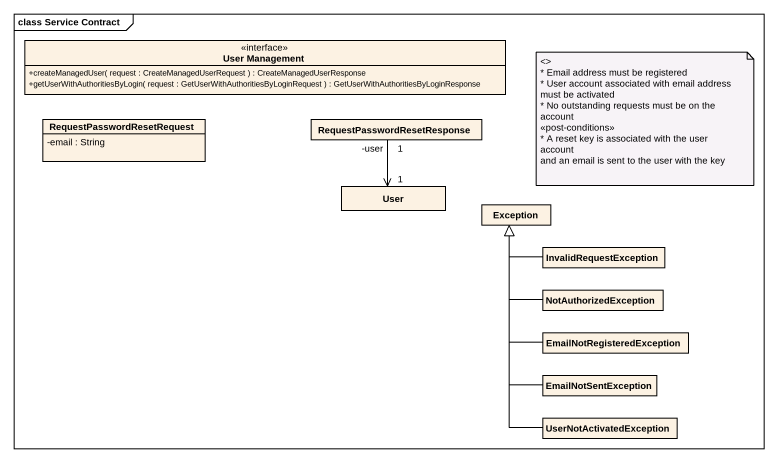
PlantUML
@startuml
mainframe class Service Contract
hide circle
hide empty members
skinparam classAttributeIconSize 0
interface "User Management" as User_Management {
  +createManagedUser( request : CreateManagedUserRequest ) : CreateManagedUserResponse
  +getUserWithAuthoritiesByLogin( request : GetUserWithAuthoritiesByLoginRequest ) : GetUserWithAuthoritiesByLoginResponse
}
class RequestPasswordResetRequest {
  -email : String
}
class RequestPasswordResetResponse
class User
class "Exception" as Exception_
class InvalidRequestException
class NotAuthorizedException
class EmailNotRegisteredException
class EmailNotSentException
class UserNotActivatedException
RequestPasswordResetResponse "1\n-user" --> "1" User
InvalidRequestException -left-|> Exception_
NotAuthorizedException -up-|> Exception_
EmailNotRegisteredException -up-|> Exception_
EmailNotSentException -up-|> Exception_
UserNotActivatedException -up-|> Exception_
note as N1
  <>
  * Email address must be registered
  * User account associated with email address
  must be activated
  * No outstanding requests must be on the
  account
  <<post-conditions>>
  * A reset key is associated with the user account
  and an email is sent to the user with the key
end note
@enduml
